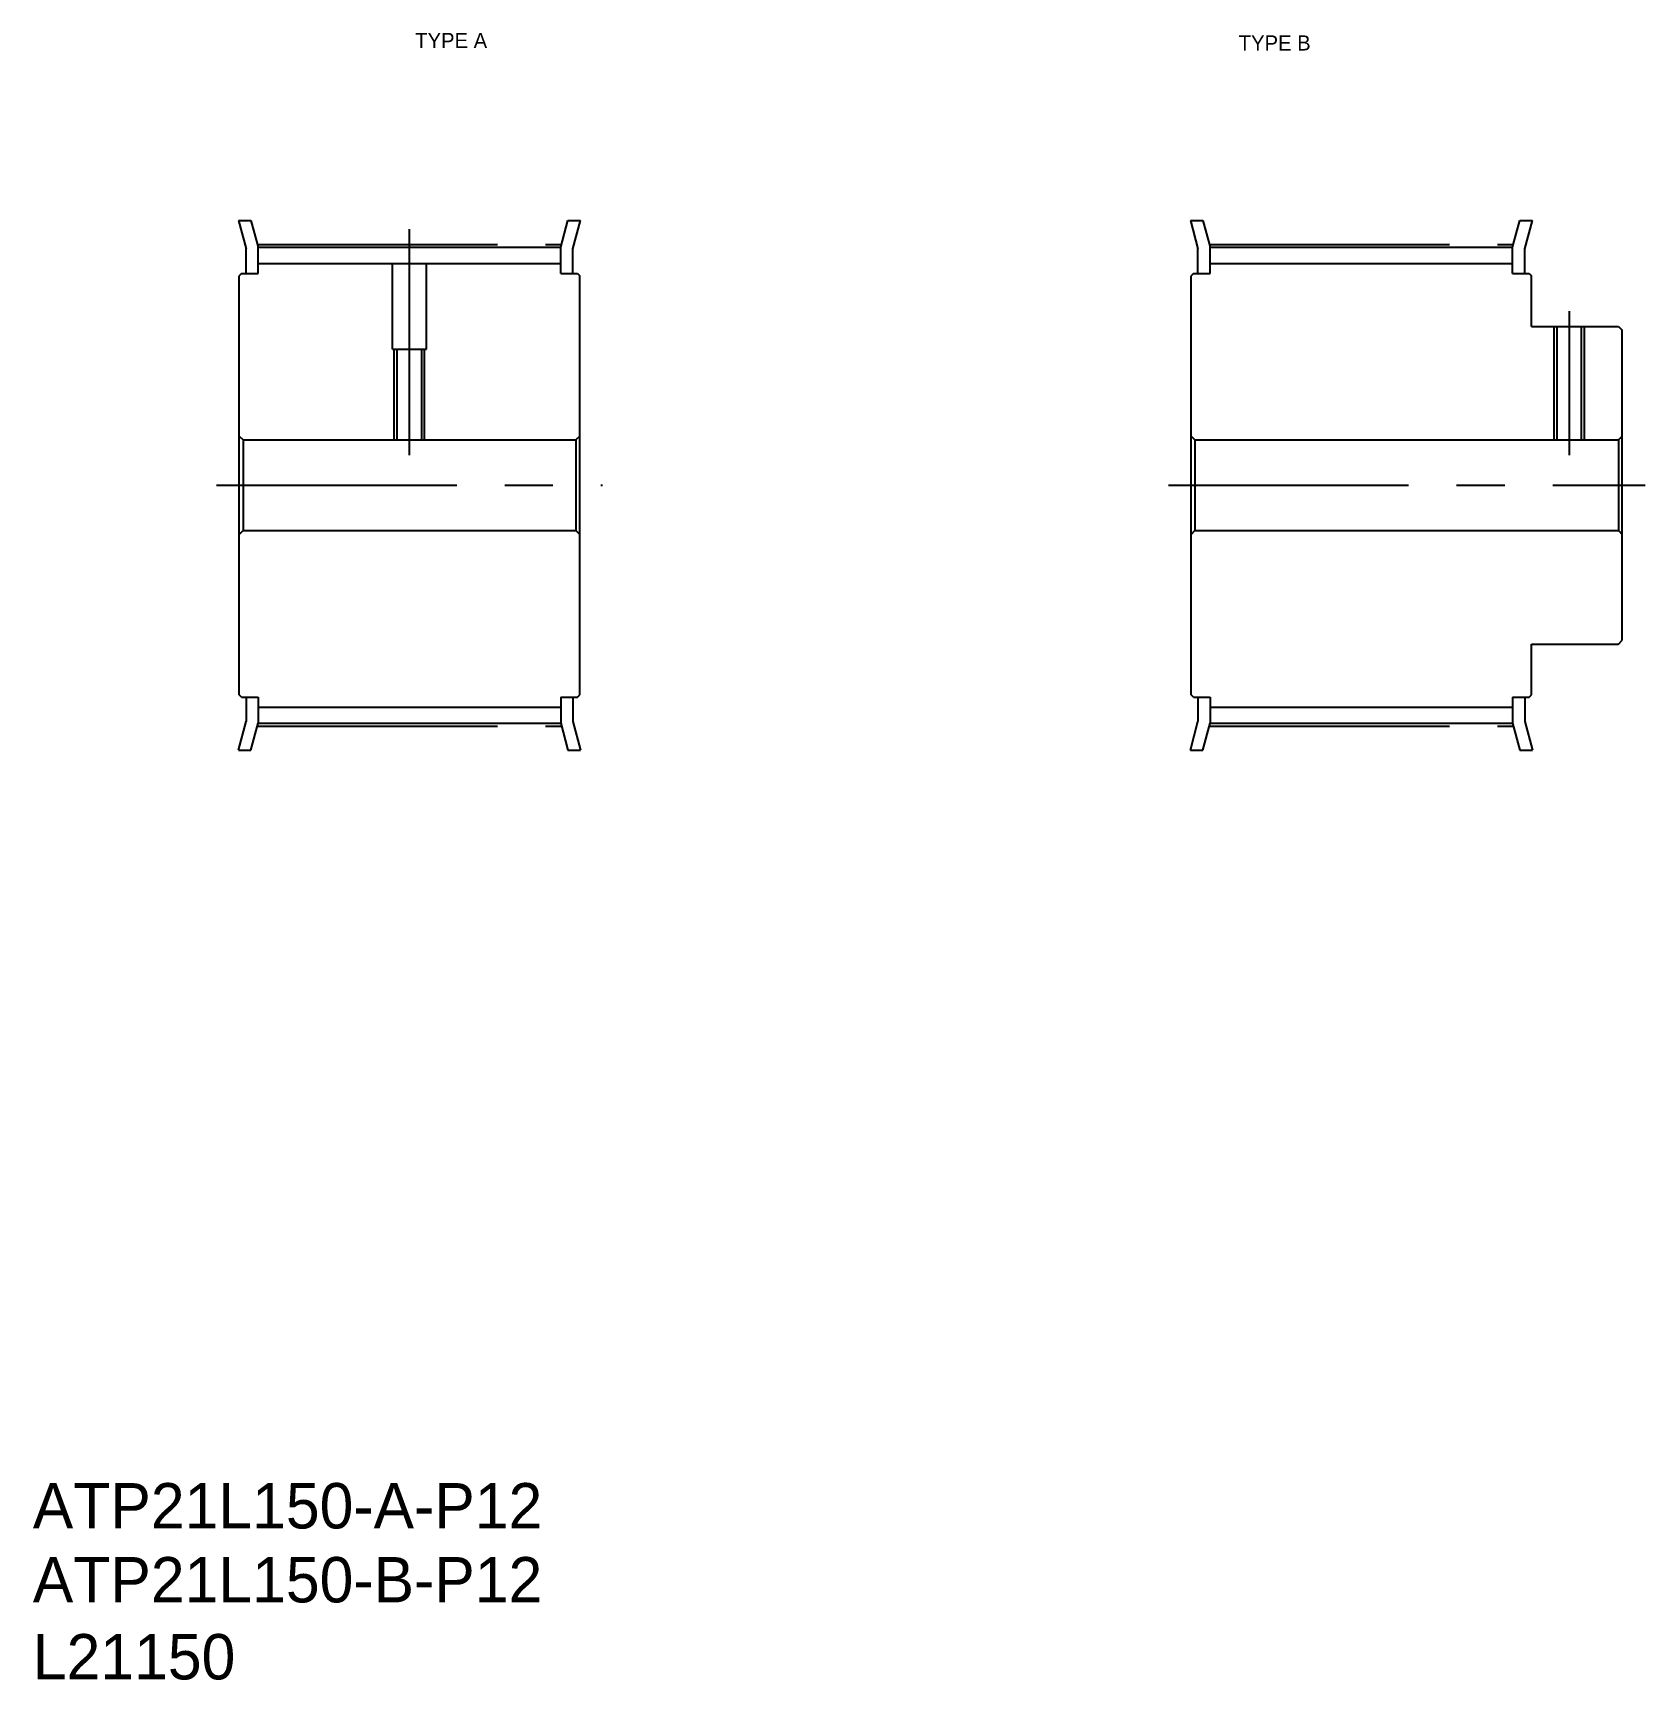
# Model space of a CAD drawing. Extents: x -286 to -73, y -61 to 157.
import ezdxf

# ---------------------------------------------------------------- set-up
doc = ezdxf.new("R2010")
doc.units = 0
doc.linetypes.add('CENTER', pattern=[50.8, 31.75, -6.35, 6.35, -6.35])
doc.layers.get('0').update_dxf_attribs({"linetype": 'CONTINUOUS'})
doc.layers.add('CENTER', color=1, linetype='CENTER')

msp = doc.modelspace()

# ---------------------------------------------------------------- linework, layer by layer
for p, q in [((-258.8, 132.07), (-257.8, 128.32)), ((-258.8, 132.07), (-257.15, 132.07)), ((-257.15, 132.07), (-256.2, 128.53)), ((-216.2, 128.53), (-215.25, 132.07)), ((-215.25, 132.07), (-213.59, 132.07)), ((-214.6, 128.32), (-213.59, 132.07)), ((-132.97, 132.07), (-131.97, 128.32)), ((-132.97, 132.07), (-131.32, 132.07)), ((-131.32, 132.07), (-130.37, 128.53)), ((-90.37, 128.53), (-89.42, 132.07)), ((-89.42, 132.07), (-87.76, 132.07)), ((-88.77, 128.32), (-87.76, 132.07)), ((-256.2, 128.53), (-216.2, 128.53)), ((-256.2, 125.07), (-256.2, 128.53)), ((-216.2, 125.07), (-216.2, 128.53)), ((-130.37, 128.53), (-90.37, 128.53)), ((-130.37, 125.07), (-130.37, 128.53)), ((-90.37, 125.07), (-90.37, 128.53)), ((-257.8, 125.07), (-257.8, 128.32)), ((-256.2, 126.4), (-216.2, 126.4)), ((-238.45, 115.07), (-238.45, 126.4)), ((-233.95, 115.07), (-233.95, 126.4)), ((-214.6, 125.07), (-214.6, 128.32)), ((-131.97, 125.07), (-131.97, 128.32)), ((-130.37, 126.4), (-90.37, 126.4)), ((-88.77, 125.07), (-88.77, 128.32)), ((-258.4, 125.07), (-258.7, 124.77)), ((-258.7, 69.37), (-258.7, 124.77)), ((-258.4, 125.07), (-256.2, 125.07)), ((-216.2, 125.07), (-214, 125.07)), ((-214, 125.07), (-213.7, 124.77)), ((-213.7, 69.37), (-213.7, 124.77)), ((-132.57, 125.07), (-132.87, 124.77)), ((-132.87, 69.37), (-132.87, 124.77)), ((-132.57, 125.07), (-130.37, 125.07)), ((-90.37, 125.07), (-88.17, 125.07)), ((-88.17, 125.07), (-87.87, 124.77)), ((-87.87, 118.07), (-87.87, 124.77)), ((-87.87, 118.07), (-76.37, 118.07)), ((-84.87, 103.07), (-84.87, 118.07)), ((-84.49, 103.07), (-84.49, 118.07)), ((-81.25, 103.07), (-81.25, 118.07)), ((-80.87, 103.07), (-80.87, 118.07)), ((-76.37, 118.07), (-75.87, 117.57)), ((-75.87, 76.57), (-75.87, 117.57)), ((-238.45, 115.07), (-233.95, 115.07)), ((-238.2, 103.07), (-238.2, 115.07)), ((-237.82, 103.07), (-237.82, 115.07)), ((-234.58, 103.07), (-234.58, 115.07)), ((-234.2, 103.07), (-234.2, 115.07)), ((-258.7, 103.57), (-258.2, 103.07)), ((-258.2, 103.07), (-214.2, 103.07)), ((-258.2, 103.07), (-258.2, 91.07)), ((-213.7, 103.57), (-214.2, 103.07)), ((-214.2, 103.07), (-214.2, 91.07)), ((-132.87, 103.57), (-132.37, 103.07)), ((-132.37, 103.07), (-76.37, 103.07)), ((-132.37, 103.07), (-132.37, 91.07)), ((-76.37, 103.07), (-75.87, 103.57)), ((-76.37, 103.07), (-76.37, 91.07)), ((-258.7, 90.57), (-258.2, 91.07)), ((-258.2, 91.07), (-214.2, 91.07)), ((-213.7, 90.57), (-214.2, 91.07)), ((-132.87, 90.57), (-132.37, 91.07)), ((-132.37, 91.07), (-76.37, 91.07)), ((-76.37, 91.07), (-75.87, 90.57)), ((-76.37, 76.07), (-75.87, 76.57)), ((-87.87, 69.37), (-87.87, 76.07)), ((-87.87, 76.07), (-76.37, 76.07)), ((-258.4, 69.07), (-258.7, 69.37)), ((-258.4, 69.07), (-256.2, 69.07)), ((-257.8, 69.07), (-257.8, 65.83)), ((-256.2, 69.07), (-256.2, 65.62)), ((-256.2, 67.75), (-216.2, 67.75)), ((-216.2, 69.07), (-214, 69.07)), ((-216.2, 69.07), (-216.2, 65.62)), ((-214.6, 69.07), (-214.6, 65.83)), ((-214, 69.07), (-213.7, 69.37)), ((-132.57, 69.07), (-132.87, 69.37)), ((-132.57, 69.07), (-130.37, 69.07)), ((-131.97, 69.07), (-131.97, 65.83)), ((-130.37, 69.07), (-130.37, 65.62)), ((-130.37, 67.75), (-90.37, 67.75)), ((-90.37, 69.07), (-88.17, 69.07)), ((-90.37, 69.07), (-90.37, 65.62)), ((-88.77, 69.07), (-88.77, 65.83)), ((-88.17, 69.07), (-87.87, 69.37)), ((-258.8, 62.07), (-257.8, 65.83)), ((-257.15, 62.07), (-256.2, 65.62)), ((-256.2, 65.62), (-216.2, 65.62)), ((-216.2, 65.62), (-215.25, 62.07)), ((-214.6, 65.83), (-213.59, 62.07)), ((-132.97, 62.07), (-131.97, 65.83)), ((-131.32, 62.07), (-130.37, 65.62)), ((-130.37, 65.62), (-90.37, 65.62)), ((-90.37, 65.62), (-89.42, 62.07)), ((-88.77, 65.83), (-87.76, 62.07)), ((-258.8, 62.07), (-257.15, 62.07)), ((-215.25, 62.07), (-213.59, 62.07)), ((-132.97, 62.07), (-131.32, 62.07)), ((-89.42, 62.07), (-87.76, 62.07))]:
    msp.add_line(p, q)
at = {"layer": 'CENTER', "color": 1, "linetype": 'CENTER'}
for p, q in [((-236.2, 101.07), (-236.2, 130.91)), ((-256.3, 128.91), (-216.09, 128.91)), ((-130.47, 128.91), (-90.26, 128.91)), ((-82.87, 101.07), (-82.87, 120.07)), ((-261.7, 97.07), (-210.7, 97.07)), ((-135.87, 97.07), (-72.87, 97.07)), ((-256.3, 65.24), (-216.09, 65.24)), ((-130.47, 65.24), (-90.26, 65.24))]:
    msp.add_line(p, q, dxfattribs=at)

# ---------------------------------------------------------------- texts
for s, p in [('TYPE A', (-235.44, 154.87)), ('TYPE B', (-126.58, 154.55))]:
    msp.add_text(s, height=2).set_placement(p)
at = {"color": 7, "linetype": 'CONTINUOUS'}
for s, p in [('ATP21L150-A-P12', (-285.99, -40.85)), ('ATP21L150-B-P12', (-285.99, -50.63)), ('L21150', (-285.99, -60.81))]:
    msp.add_text(s, height=6, dxfattribs=at).set_placement(p)

doc.saveas('drawing.dxf')
